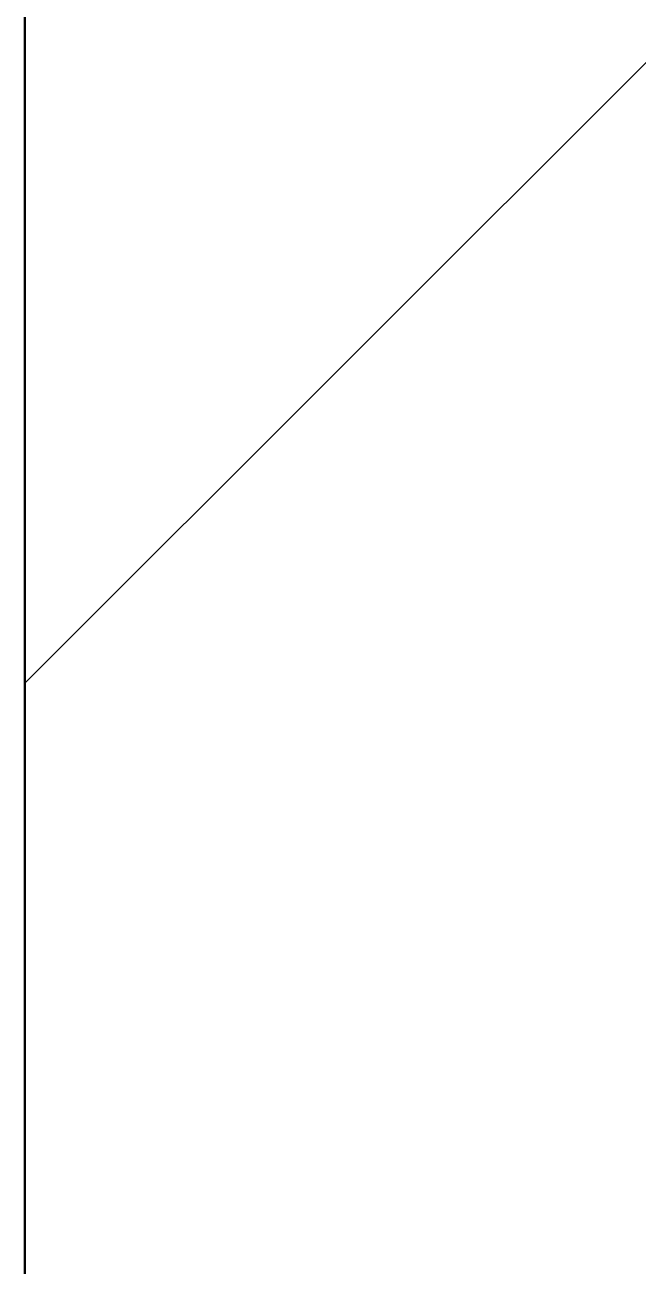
# Model space of a CAD drawing. Header units: millimetres. Extents: x -17017 to 628417, y -109036 to 199237.
# Drawn here: x 585860.01 to 585866.35, y -92109.61 to -92096.75 of the extents above; entities that cross this region are included whole.
import ezdxf

# ---------------------------------------------------------------- set-up
doc = ezdxf.new("R2010")
doc.units = ezdxf.units.MM
doc.layers.add('S-COLS-____-MCUT', color=7, linetype='Continuous', lineweight=50)
doc.layers.add('S-COLS-____-OTLN', color=7, linetype='Continuous', lineweight=9)

# ---------------------------------------------------------------- blocks, each defined once
blk = doc.blocks.new('BSC_Колонна _Прямоугольная - 500х500-V110-АР1_План отверстий 3 этажа в осях 1-64_А-ГГ')
at = {"layer": 'S-COLS-____-OTLN'}
h = blk.add_hatch(dxfattribs=at)
h.set_pattern_fill('FP_133', color=256, style=0, pattern_type=2)
h.set_pattern_definition([(45, (-62600, 1668.958), (-114.0492527375783, 114.0492527375783), []), (45, (-62485.95099999999, 1668.958), (-114.0492527375783, 114.0492527375783), [201.613, -40.323, 3.353, -36.97])])
h.paths.add_polyline_path([(-249.9999999999258, -249.9999999999951), (250.0000000000645, -249.9999999999865), (250.0000000000645, 250.0000000000038), (-249.9999999999258, 250.0000000000038), (-249.9999999999258, -177.0798088864692)], flags=0)
at = {"layer": 'S-COLS-____-MCUT'}
blk.add_line((-250.0000000000001, 249.9999999999993), (-249.9999999999954, -249.9999999999999), dxfattribs=at)

msp = doc.modelspace()

# ---------------------------------------------------------------- block references
at = {"layer": 'S-COLS-____-OTLN'}
msp.add_blockref('BSC_Колонна _Прямоугольная - 500х500-V110-АР1_План отверстий 3 этажа в осях 1-64_А-ГГ', (586110.0076678927, -92184.57232029598), dxfattribs=at)

doc.saveas('drawing.dxf')
